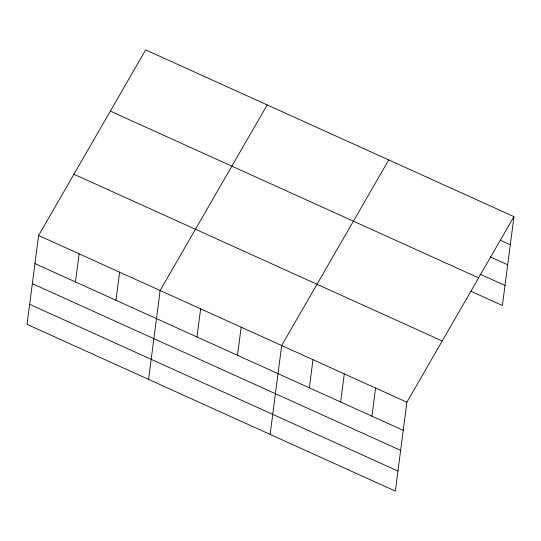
<?xml version="1.0" encoding="UTF-8"?>
<svg xmlns="http://www.w3.org/2000/svg" width="541" height="541" viewBox="0 0 541 541"><rect width="100%" height="100%" fill="white"/><g stroke="black" fill="none" stroke-linecap="round" stroke-linejoin="round"><path stroke-width="0.81" d="M38.594 235.484L27.05 324.37L395.343 491.1L406.886 402.213L513.95 216.63L145.657 49.9L38.594 235.484L406.886 402.213M75.456 281.942L79.108 253.824M115.97 300.282L119.622 272.164M148.586 379.39L160.129 290.503L267.193 104.92M196.992 336.962L200.643 308.843M237.506 355.302L241.158 327.183M270.121 434.416L281.672 345.523L388.729 159.94M309.324 387.816L312.975 359.697M340.627 401.99L344.279 373.865M371.931 416.157L375.582 388.039M513.95 216.63L502.406 305.516L471.103 291.349M500.371 240.251L510.298 244.748M490.132 256.853L507.695 264.799M479.813 274.057L505.01 285.465M110.323 111.142L478.623 277.871M73.928 174.243L442.22 340.972M34.942 263.602L403.234 430.332M32.338 283.653L400.631 450.382M29.654 304.319L397.946 471.049"/></g></svg>
